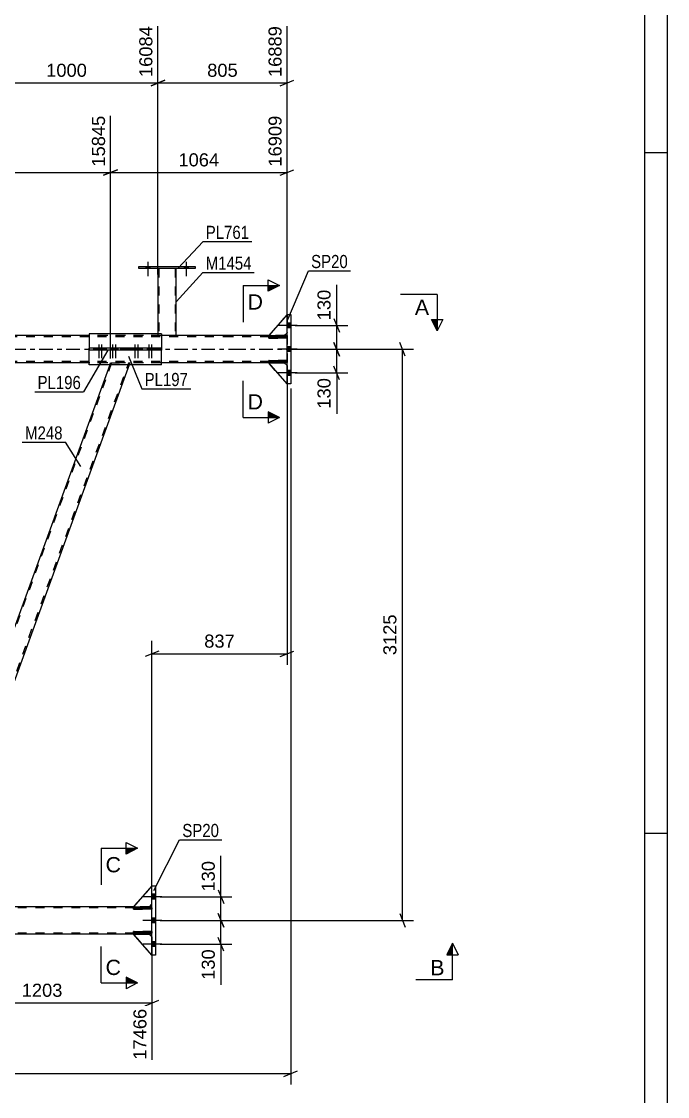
# Model space of a CAD drawing. Header units: millimetres. Extents: x -109 to 732, y -404 to 190.
# Drawn here: x 590.4 to 731.9, y -163.5 to 71.7 of the extents above; entities that cross this region are included whole.
import ezdxf

# ---------------------------------------------------------------- set-up
doc = ezdxf.new("R2010")
doc.units = ezdxf.units.MM
doc.linetypes.add('DXK_LINE_DOT2', pattern=[3.9198, 1.9599, -1.9599])
doc.linetypes.add('DXK_LINE_DOT3', pattern=[5.9187, 2.979, -0.9799, 0.9799, -0.9799])
doc.styles.add('Arial', font='ARIAL.TTF', dxfattribs={"height": 0.2})
doc.styles.add('Arial Narrow', font='ARIALN.TTF', dxfattribs={"height": 0.2})

# ---------------------------------------------------------------- blocks, each defined once
blk = doc.blocks.new('Unknown-717262461-1115')
at = {"color": 5, "linetype": 'Continuous'}
for p, q in [((731.85, -404.01), (731.85, 189.99)), ((726.85, -399.01), (726.85, 184.99)), ((731.85, 42.99), (726.85, 42.99)), ((731.85, -106.01), (726.85, -106.01))]:
    blk.add_line(p, q, dxfattribs=at)
blk = doc.blocks.new('Bolt-717262461-4788 - 4623')
at = {"linetype": 'Continuous'}
for points in [[(619.72, -120.32), (619.72, -119.28), (618.92, -119.28), (618.92, -120.32)], [(619.72, -120.32), (619.72, -119.28), (618.92, -119.28), (618.92, -120.32)], [(619.72, -120.32), (619.72, -119.28), (618.92, -119.28), (618.92, -120.32)], [(619.72, -125.52), (619.72, -124.48), (618.92, -124.48), (618.92, -125.52)], [(619.72, -125.52), (619.72, -124.48), (618.92, -124.48), (618.92, -125.52)], [(619.72, -130.72), (619.72, -129.68), (618.92, -129.68), (618.92, -130.72)], [(619.72, -130.72), (619.72, -129.68), (618.92, -129.68), (618.92, -130.72)], [(619.72, -130.72), (619.72, -129.68), (618.92, -129.68), (618.92, -130.72)]]:
    blk.add_hatch(color=1, dxfattribs=at).paths.add_polyline_path(points)
at = {"color": 1, "linetype": 'Continuous'}
for p, q in [((621.12, -119.8), (616.92, -119.8)), ((621.12, -119.8), (616.92, -119.8)), ((621.12, -119.8), (616.92, -119.8)), ((619.72, -119.28), (618.92, -119.28)), ((619.72, -119.28), (618.92, -119.28)), ((619.72, -119.28), (618.92, -119.28)), ((619.72, -120.32), (618.92, -120.32)), ((619.72, -120.32), (618.92, -120.32)), ((619.72, -120.32), (618.92, -120.32)), ((619.72, -124.48), (618.92, -124.48)), ((619.72, -124.48), (618.92, -124.48)), ((621.12, -125), (616.92, -125)), ((621.12, -125), (616.92, -125)), ((619.72, -125.52), (618.92, -125.52)), ((619.72, -125.52), (618.92, -125.52)), ((621.12, -130.2), (616.92, -130.2)), ((621.12, -130.2), (616.92, -130.2)), ((621.12, -130.2), (616.92, -130.2)), ((619.72, -129.68), (618.92, -129.68)), ((619.72, -129.68), (618.92, -129.68)), ((619.72, -129.68), (618.92, -129.68)), ((619.72, -130.72), (618.92, -130.72)), ((619.72, -130.72), (618.92, -130.72)), ((619.72, -130.72), (618.92, -130.72))]:
    blk.add_line(p, q, dxfattribs=at)
blk = doc.blocks.new('Part-717262461-4664 - 4623')
at = {"color": 2, "linetype": 'Continuous'}
for p, q in [((620.99, 3.4), (605.14, 3.4)), ((605.14, 3.4), (605.14, 0.24)), ((620.99, 3.4), (620.99, 0.24)), ((605.14, -3.4), (605.14, -0.24)), ((620.99, -3.4), (620.99, -0.24)), ((620.99, -3.4), (605.14, -3.4))]:
    blk.add_line(p, q, dxfattribs=at)
at = {"color": 7, "linetype": 'DXK_LINE_DOT2'}
for p, q in [((605.14, 0.24), (605.14, -0.24)), ((620.99, 0.24), (620.99, -0.24))]:
    blk.add_line(p, q, dxfattribs=at)
blk = doc.blocks.new('Part-717262461-4760 - 4623')
at = {"color": 7, "linetype": 'DXK_LINE_DOT2'}
for p, q in [((636.42, 2.68), (-23.14, 2.68)), ((636.42, 3), (9.2, 3)), ((620.99, 3), (605.14, 3)), ((648.52, 3), (636.52, 3)), ((648.52, 2.68), (636.52, 2.68)), ((647.92, 3), (644.52, 3)), ((648.52, 3), (648.52, -3)), ((636.42, -2.68), (-23.14, -2.68)), ((636.42, -3), (9.2, -3)), ((620.99, -3), (605.14, -3)), ((648.52, -2.68), (636.52, -2.68)), ((647.92, -3), (636.52, -3)), ((647.92, -3), (644.52, -3))]:
    blk.add_line(p, q, dxfattribs=at)
at = {"color": 2, "linetype": 'Continuous'}
for p, q in [((605.14, 3), (535.86, 3)), ((636.42, 3), (620.99, 3)), ((644.52, 3), (636.52, 3)), ((648.52, 3), (647.92, 3)), ((605.14, -3), (535.86, -3)), ((636.42, -3), (620.99, -3)), ((644.52, -3), (636.52, -3)), ((648.52, -3), (647.92, -3))]:
    blk.add_line(p, q, dxfattribs=at)
at = {"color": 7, "linetype": 'DXK_LINE_DOT3'}
for p, q in [((-33.14, 0), (636.42, 0)), ((636.52, 0), (658.52, 0))]:
    blk.add_line(p, q, dxfattribs=at)
blk = doc.blocks.new('Part-717262461-4765 - 4623')
at = {"color": 7, "linetype": 'DXK_LINE_DOT2'}
for p, q in [((618.92, -122.24), (-44.3, -122.24)), ((618.92, -122), (-36.3, -122)), ((618.32, -122), (614.92, -122)), ((618.92, -128), (618.92, -122)), ((618.92, -127.76), (-44.3, -127.76)), ((618.92, -128), (-36.3, -128)), ((618.32, -128), (614.92, -128))]:
    blk.add_line(p, q, dxfattribs=at)
at = {"color": 2, "linetype": 'Continuous'}
for p, q in [((614.92, -122), (575.5, -122)), ((618.92, -122), (618.32, -122)), ((614.92, -128), (575.5, -128)), ((618.92, -128), (618.32, -128))]:
    blk.add_line(p, q, dxfattribs=at)
blk = doc.blocks.new('Bolt-717262461-5097 - 4623')
at = {"linetype": 'Continuous'}
for points in [[(607.66, 0.24), (606.94, 0.24), (606.94, -0.24), (607.66, -0.24)], [(608.27, 0.24), (607.55, 0.24), (607.55, -0.24), (608.27, -0.24)], [(610.68, 0.24), (609.96, 0.24), (609.96, -0.24), (610.68, -0.24)], [(611.28, 0.24), (610.56, 0.24), (610.56, -0.24), (611.28, -0.24)]]:
    blk.add_hatch(color=1, dxfattribs=at).paths.add_polyline_path(points)
at = {"color": 1, "linetype": 'Continuous'}
for p, q in [((606.94, 0.24), (606.94, -0.24)), ((607.3, 1.04), (607.3, -1.96)), ((607.55, 0.24), (607.55, -0.24)), ((607.66, 0.24), (607.66, -0.24)), ((607.91, 1.04), (607.91, -1.96)), ((608.27, 0.24), (608.27, -0.24)), ((609.96, 0.24), (609.96, -0.24)), ((610.32, 1.04), (610.32, -1.96)), ((610.56, 0.24), (610.56, -0.24)), ((610.68, 0.24), (610.68, -0.24)), ((610.92, 1.04), (610.92, -1.96)), ((611.28, 0.24), (611.28, -0.24))]:
    blk.add_line(p, q, dxfattribs=at)
blk = doc.blocks.new('Part-717262461-4720 - 4623')
at = {"color": 2, "linetype": 'Continuous'}
for p, q in [((620.22, 17.64), (620.22, 3.4)), ((624.22, 3), (624.22, 17.64))]:
    blk.add_line(p, q, dxfattribs=at)
at = {"color": 7, "linetype": 'DXK_LINE_DOT2'}
for p, q in [((620.22, 17.64), (620.22, 17.64)), ((620.22, 17.64), (620.22, 17.64)), ((620.22, 17.64), (620.22, 17.64)), ((620.25, 17.64), (620.22, 17.64)), ((620.22, 17.64), (620.25, 17.64)), ((620.36, 17.64), (620.25, 17.64)), ((620.25, 17.64), (620.36, 17.64)), ((620.51, 17.64), (620.36, 17.64)), ((620.36, 17.64), (620.51, 17.64)), ((620.46, 17.64), (620.46, 17.64)), ((620.46, 17.64), (620.46, 3)), ((620.47, 17.64), (620.46, 17.64)), ((620.46, 17.64), (620.47, 17.64)), ((620.53, 17.64), (620.47, 17.64)), ((620.47, 17.64), (620.53, 17.64)), ((623.92, 17.64), (620.51, 17.64)), ((623.92, 17.64), (620.51, 17.64)), ((623.83, 17.64), (620.53, 17.64)), ((620.53, 17.64), (620.6, 17.64)), ((623.91, 17.64), (620.6, 17.64)), ((623.91, 17.64), (623.83, 17.64)), ((623.96, 17.64), (623.91, 17.64)), ((623.91, 17.64), (623.96, 17.64)), ((623.92, 17.64), (624.07, 17.64)), ((624.07, 17.64), (623.92, 17.64)), ((623.98, 17.64), (623.96, 17.64)), ((623.96, 17.64), (623.98, 17.64)), ((623.98, 17.64), (623.98, 17.64)), ((623.98, 17.64), (623.98, 3)), ((624.07, 17.64), (624.18, 17.64)), ((624.18, 17.64), (624.07, 17.64)), ((624.18, 17.64), (624.22, 17.64)), ((624.22, 17.64), (624.18, 17.64)), ((624.22, 17.64), (624.22, 17.64)), ((624.22, 17.64), (624.22, 17.64)), ((624.22, 17.64), (624.22, 17.64)), ((620.22, 3.4), (620.22, 3)), ((620.25, 3), (620.22, 3)), ((620.22, 3), (620.25, 3)), ((620.36, 3), (620.25, 3)), ((620.25, 3), (620.36, 3)), ((620.51, 3), (620.36, 3)), ((620.36, 3), (620.51, 3)), ((620.47, 3), (620.46, 3)), ((620.46, 3), (620.47, 3)), ((620.53, 3), (620.47, 3)), ((620.47, 3), (620.53, 3)), ((623.92, 3), (620.51, 3)), ((623.92, 3), (620.51, 3)), ((623.83, 3), (620.53, 3)), ((620.53, 3), (620.6, 3)), ((623.91, 3), (620.6, 3)), ((623.91, 3), (623.83, 3)), ((623.96, 3), (623.91, 3)), ((623.91, 3), (623.96, 3)), ((623.92, 3), (624.07, 3)), ((624.07, 3), (623.92, 3)), ((623.98, 3), (623.96, 3)), ((623.96, 3), (623.98, 3)), ((624.07, 3), (624.18, 3)), ((624.18, 3), (624.07, 3)), ((624.18, 3), (624.22, 3)), ((624.22, 3), (624.18, 3)), ((624.22, 3), (624.22, 3)), ((624.22, 3), (624.22, 3)), ((624.22, 3), (624.22, 3))]:
    blk.add_line(p, q, dxfattribs=at)
blk = doc.blocks.new('Part-717262461-4725 - 4623')
at = {"color": 2, "linetype": 'Continuous'}
for p, q in [((616.02, 17.64), (616.02, 18.12)), ((616.02, 18.12), (628.42, 18.12)), ((628.42, 17.64), (616.02, 17.64)), ((628.42, 18.12), (628.42, 17.64))]:
    blk.add_line(p, q, dxfattribs=at)
blk = doc.blocks.new('Bolt-717262461-4772 - 4623')
at = {"linetype": 'Continuous'}
for points in [[(649.32, 4.68), (649.32, 5.72), (648.52, 5.72), (648.52, 4.68)], [(649.32, 4.68), (649.32, 5.72), (648.52, 5.72), (648.52, 4.68)], [(649.32, 4.68), (649.32, 5.72), (648.52, 5.72), (648.52, 4.68)], [(649.32, -0.52), (649.32, 0.52), (648.52, 0.52), (648.52, -0.52)], [(649.32, -0.52), (649.32, 0.52), (648.52, 0.52), (648.52, -0.52)], [(649.32, -5.72), (649.32, -4.68), (648.52, -4.68), (648.52, -5.72)], [(649.32, -5.72), (649.32, -4.68), (648.52, -4.68), (648.52, -5.72)], [(649.32, -5.72), (649.32, -4.68), (648.52, -4.68), (648.52, -5.72)]]:
    blk.add_hatch(color=1, dxfattribs=at).paths.add_polyline_path(points)
at = {"color": 1, "linetype": 'Continuous'}
for p, q in [((650.72, 5.2), (646.52, 5.2)), ((650.72, 5.2), (646.52, 5.2)), ((650.72, 5.2), (646.52, 5.2)), ((649.32, 5.72), (648.52, 5.72)), ((649.32, 5.72), (648.52, 5.72)), ((649.32, 5.72), (648.52, 5.72)), ((649.32, 4.68), (648.52, 4.68)), ((649.32, 4.68), (648.52, 4.68)), ((649.32, 4.68), (648.52, 4.68)), ((650.72, 0), (646.52, 0)), ((650.72, 0), (646.52, 0)), ((649.32, 0.52), (648.52, 0.52)), ((649.32, 0.52), (648.52, 0.52)), ((649.32, -0.52), (648.52, -0.52)), ((649.32, -0.52), (648.52, -0.52)), ((649.32, -4.68), (648.52, -4.68)), ((649.32, -4.68), (648.52, -4.68)), ((649.32, -4.68), (648.52, -4.68)), ((650.72, -5.2), (646.52, -5.2)), ((650.72, -5.2), (646.52, -5.2)), ((650.72, -5.2), (646.52, -5.2)), ((649.32, -5.72), (648.52, -5.72)), ((649.32, -5.72), (648.52, -5.72)), ((649.32, -5.72), (648.52, -5.72))]:
    blk.add_line(p, q, dxfattribs=at)
blk = doc.blocks.new('Bolt-717262461-4830 - 4623')
at = {"linetype": 'Continuous'}
for points in [[(617.58, 17.64), (618.46, 17.64), (618.46, 18.12), (617.58, 18.12)], [(625.98, 17.64), (626.86, 17.64), (626.86, 18.12), (625.98, 18.12)]]:
    blk.add_hatch(color=1, dxfattribs=at).paths.add_polyline_path(points)
at = {"color": 1, "linetype": 'Continuous'}
for p, q in [((618.02, 19.12), (618.02, 16)), ((626.42, 19.12), (626.42, 16)), ((617.58, 18.12), (617.58, 17.64)), ((618.46, 18.12), (618.46, 17.64)), ((625.98, 18.12), (625.98, 17.64)), ((626.86, 18.12), (626.86, 17.64))]:
    blk.add_line(p, q, dxfattribs=at)
blk = doc.blocks.new('Part-717262461-4966 - 4623')
at = {"color": 7, "linetype": 'DXK_LINE_DOT2'}
for p, q in [((610.1, -3), (566.79, -122)), ((570.53, -122), (613.85, -3)), ((609.7, -3.4), (609.85, -3)), ((609.85, -3), (614.1, -3)), ((614.1, -3), (613.96, -3.4)), ((567.7, -118.79), (566.53, -122)), ((570.79, -122), (566.53, -122)), ((570.93, -121.6), (570.79, -122))]:
    blk.add_line(p, q, dxfattribs=at)
at = {"color": 2, "linetype": 'Continuous'}
for p, q in [((609.7, -3.4), (567.7, -118.79)), ((613.96, -3.4), (570.93, -121.6))]:
    blk.add_line(p, q, dxfattribs=at)
blk = doc.blocks.new('Part-717262461-5288 - 4623')
at = {"color": 7, "linetype": 'DXK_LINE_DOT2'}
for p, q in [((648.52, 7.6), (644.52, 3)), ((648.52, 3.6), (648.52, 7.6)), ((644.52, 3), (647.92, 3)), ((647.92, 3), (648.52, 3.6))]:
    blk.add_line(p, q, dxfattribs=at)
blk = doc.blocks.new('Part-717262461-4981 - 4623')
at = {"color": 2, "linetype": 'Continuous'}
for p, q in [((648.52, -7.6), (648.52, 7.6)), ((648.52, 7.6), (649.32, 7.6)), ((649.32, 7.6), (649.32, -7.6)), ((649.32, -7.6), (648.52, -7.6))]:
    blk.add_line(p, q, dxfattribs=at)
blk = doc.blocks.new('Bolt-717262461-5020 - 4623')
at = {"linetype": 'Continuous'}
for points in [[(617.58, 17.64), (618.46, 17.64), (618.46, 18.12), (617.58, 18.12)], [(625.98, 17.64), (626.86, 17.64), (626.86, 18.12), (625.98, 18.12)]]:
    blk.add_hatch(color=1, dxfattribs=at).paths.add_polyline_path(points)
at = {"color": 1, "linetype": 'Continuous'}
for p, q in [((618.02, 19.12), (618.02, 16)), ((626.42, 19.12), (626.42, 16)), ((617.58, 18.12), (617.58, 17.64)), ((618.46, 18.12), (618.46, 17.64)), ((625.98, 18.12), (625.98, 17.64)), ((626.86, 18.12), (626.86, 17.64))]:
    blk.add_line(p, q, dxfattribs=at)
blk = doc.blocks.new('Part-717262461-5330 - 4623')
at = {"color": 2, "linetype": 'Continuous'}
for p, q in [((644.52, -2.44), (648.52, -2.44)), ((644.52, -2.76), (644.52, -2.44)), ((648.52, -2.76), (644.52, -2.76)), ((648.52, -2.44), (648.52, -2.76))]:
    blk.add_line(p, q, dxfattribs=at)
at = {"color": 7, "linetype": 'DXK_LINE_DOT2'}
blk.add_line((647.92, -2.76), (647.92, -2.44), dxfattribs=at)
blk = doc.blocks.new('Part-717262461-5048 - 4623')
at = {"color": 2, "linetype": 'Continuous'}
for p, q in [((614.92, -128), (618.32, -128)), ((618.92, -132.6), (614.92, -128)), ((618.32, -128), (618.92, -128.6))]:
    blk.add_line(p, q, dxfattribs=at)
at = {"color": 7, "linetype": 'DXK_LINE_DOT2'}
blk.add_line((618.92, -132.6), (618.92, -128.6), dxfattribs=at)
blk = doc.blocks.new('Part-717262461-5050 - 4623')
at = {"color": 2, "linetype": 'Continuous'}
for p, q in [((618.92, -117.4), (614.92, -122)), ((614.92, -122), (618.32, -122)), ((618.32, -122), (618.92, -121.4))]:
    blk.add_line(p, q, dxfattribs=at)
at = {"color": 7, "linetype": 'DXK_LINE_DOT2'}
blk.add_line((618.92, -121.4), (618.92, -117.4), dxfattribs=at)
blk = doc.blocks.new('Part-717262461-5051 - 4623')
at = {"color": 7, "linetype": 'DXK_LINE_DOT2'}
for p, q in [((618.92, -127.44), (614.92, -127.44)), ((614.92, -127.44), (614.92, -127.76)), ((614.92, -127.76), (618.92, -127.76)), ((618.32, -127.76), (618.32, -127.44)), ((618.92, -127.76), (618.92, -127.44))]:
    blk.add_line(p, q, dxfattribs=at)
blk = doc.blocks.new('Part-717262461-5057 - 4623')
at = {"color": 2, "linetype": 'Continuous'}
for p, q in [((618.92, -132.6), (618.92, -117.4)), ((618.92, -117.4), (619.72, -117.4)), ((619.72, -117.4), (619.72, -132.6)), ((619.72, -132.6), (618.92, -132.6))]:
    blk.add_line(p, q, dxfattribs=at)
blk = doc.blocks.new('Part-717262461-5060 - 4623')
at = {"color": 7, "linetype": 'DXK_LINE_DOT2'}
for p, q in [((614.92, -128), (618.32, -128)), ((618.92, -132.6), (614.92, -128)), ((618.32, -128), (618.92, -128.6)), ((618.92, -128.6), (618.92, -132.6))]:
    blk.add_line(p, q, dxfattribs=at)
blk = doc.blocks.new('Part-717262461-5062 - 4623')
at = {"color": 7, "linetype": 'DXK_LINE_DOT2'}
for p, q in [((618.92, -122.24), (614.92, -122.24)), ((614.92, -122.24), (614.92, -122.56)), ((618.32, -122.56), (618.32, -122.24)), ((618.92, -122.56), (618.92, -122.24)), ((614.92, -122.56), (618.92, -122.56))]:
    blk.add_line(p, q, dxfattribs=at)
blk = doc.blocks.new('Part-717262461-5072 - 4623')
at = {"color": 7, "linetype": 'DXK_LINE_DOT2'}
for p, q in [((618.92, -117.4), (614.92, -122)), ((618.92, -121.4), (618.92, -117.4)), ((614.92, -122), (618.32, -122)), ((618.32, -122), (618.92, -121.4))]:
    blk.add_line(p, q, dxfattribs=at)
blk = doc.blocks.new('Part-717262461-5073 - 4623')
at = {"color": 2, "linetype": 'Continuous'}
for p, q in [((614.92, -127.44), (618.92, -127.44)), ((614.92, -127.76), (614.92, -127.44)), ((618.92, -127.76), (614.92, -127.76)), ((618.92, -127.44), (618.92, -127.76))]:
    blk.add_line(p, q, dxfattribs=at)
at = {"color": 7, "linetype": 'DXK_LINE_DOT2'}
blk.add_line((618.32, -127.76), (618.32, -127.44), dxfattribs=at)
blk = doc.blocks.new('Part-717262461-5074 - 4623')
at = {"color": 2, "linetype": 'Continuous'}
for p, q in [((614.92, -122.24), (618.92, -122.24)), ((614.92, -122.56), (614.92, -122.24)), ((618.92, -122.24), (618.92, -122.56)), ((618.92, -122.56), (614.92, -122.56))]:
    blk.add_line(p, q, dxfattribs=at)
at = {"color": 7, "linetype": 'DXK_LINE_DOT2'}
blk.add_line((618.32, -122.56), (618.32, -122.24), dxfattribs=at)
blk = doc.blocks.new('Bolt-717262461-5098 - 4623')
at = {"linetype": 'Continuous'}
for points in [[(615.57, 0.24), (614.85, 0.24), (614.85, -0.24), (615.57, -0.24)], [(616.17, 0.24), (615.45, 0.24), (615.45, -0.24), (616.17, -0.24)], [(618.59, 0.24), (617.87, 0.24), (617.87, -0.24), (618.59, -0.24)], [(619.19, 0.24), (618.47, 0.24), (618.47, -0.24), (619.19, -0.24)]]:
    blk.add_hatch(color=1, dxfattribs=at).paths.add_polyline_path(points)
at = {"color": 1, "linetype": 'Continuous'}
for p, q in [((614.85, 0.24), (614.85, -0.24)), ((615.21, 1.04), (615.21, -1.96)), ((615.45, 0.24), (615.45, -0.24)), ((615.57, 0.24), (615.57, -0.24)), ((615.81, 1.04), (615.81, -1.96)), ((616.17, 0.24), (616.17, -0.24)), ((617.87, 0.24), (617.87, -0.24)), ((618.23, 1.04), (618.23, -1.96)), ((618.47, 0.24), (618.47, -0.24)), ((618.59, 0.24), (618.59, -0.24)), ((618.83, 1.04), (618.83, -1.96)), ((619.19, 0.24), (619.19, -0.24))]:
    blk.add_line(p, q, dxfattribs=at)
blk = doc.blocks.new('Part-717262461-5212 - 4623')
at = {"color": 2, "linetype": 'Continuous'}
for p, q in [((620.99, 0.24), (605.14, 0.24)), ((605.14, -0.24), (605.14, 0.24)), ((611.55, -0.24), (611.55, 0.24)), ((614.58, -0.24), (614.58, 0.24)), ((620.99, -0.24), (620.99, 0.24)), ((620.99, -0.24), (605.14, -0.24))]:
    blk.add_line(p, q, dxfattribs=at)
blk = doc.blocks.new('Part-717262461-5287 - 4623')
at = {"color": 2, "linetype": 'Continuous'}
for p, q in [((648.52, 7.6), (644.52, 3)), ((644.52, 3), (647.92, 3)), ((647.92, 3), (648.52, 3.6))]:
    blk.add_line(p, q, dxfattribs=at)
at = {"color": 7, "linetype": 'DXK_LINE_DOT2'}
blk.add_line((648.52, 7.6), (648.52, 3.6), dxfattribs=at)
blk = doc.blocks.new('Part-717262461-5289 - 4623')
at = {"color": 2, "linetype": 'Continuous'}
for p, q in [((644.52, -3), (647.92, -3)), ((648.52, -7.6), (644.52, -3)), ((647.92, -3), (648.52, -3.6))]:
    blk.add_line(p, q, dxfattribs=at)
at = {"color": 7, "linetype": 'DXK_LINE_DOT2'}
blk.add_line((648.52, -7.6), (648.52, -3.6), dxfattribs=at)
blk = doc.blocks.new('Part-717262461-5290 - 4623')
at = {"color": 7, "linetype": 'DXK_LINE_DOT2'}
for p, q in [((644.52, -3), (647.92, -3)), ((648.52, -7.6), (644.52, -3)), ((647.92, -3), (648.52, -3.6)), ((648.52, -3.6), (648.52, -7.6))]:
    blk.add_line(p, q, dxfattribs=at)
blk = doc.blocks.new('Part-717262461-5329 - 4623')
at = {"color": 2, "linetype": 'Continuous'}
for p, q in [((644.52, 2.76), (648.52, 2.76)), ((644.52, 2.44), (644.52, 2.76)), ((648.52, 2.44), (644.52, 2.44)), ((648.52, 2.76), (648.52, 2.44))]:
    blk.add_line(p, q, dxfattribs=at)
at = {"color": 7, "linetype": 'DXK_LINE_DOT2'}
blk.add_line((647.92, 2.44), (647.92, 2.76), dxfattribs=at)
blk = doc.blocks.new('Part-717262461-5331 - 4623')
at = {"color": 7, "linetype": 'DXK_LINE_DOT2'}
for p, q in [((648.52, 2.76), (644.52, 2.76)), ((644.52, 2.76), (644.52, 2.44)), ((644.52, 2.44), (648.52, 2.44)), ((647.92, 2.44), (647.92, 2.76)), ((648.52, 2.44), (648.52, 2.76))]:
    blk.add_line(p, q, dxfattribs=at)
blk = doc.blocks.new('Part-717262461-5332 - 4623')
at = {"color": 7, "linetype": 'DXK_LINE_DOT2'}
for p, q in [((648.52, -2.44), (644.52, -2.44)), ((644.52, -2.44), (644.52, -2.76)), ((644.52, -2.76), (648.52, -2.76)), ((647.92, -2.76), (647.92, -2.44)), ((648.52, -2.76), (648.52, -2.44))]:
    blk.add_line(p, q, dxfattribs=at)
blk = doc.blocks.new('StraightDimension-717262461-6714 - 4623')
at = {"color": 7, "linetype": 'Continuous'}
for p, q in [((674.42, -1.5), (673.22, 1.5)), ((650.32, 0), (676.22, 0)), ((673.82, -125), (673.82, 0)), ((673.22, -123.5), (674.42, -126.5)), ((620.72, -125), (676.22, -125))]:
    blk.add_line(p, q, dxfattribs=at)
at = {"color": 0}
blk.add_wipeout([(673.07, -57.45), (668.87, -57.45), (668.87, -67.55), (673.07, -67.55)], dxfattribs=at)
at = {"color": 3, "style": 'Arial'}
blk.add_text('3125', height=2.865, rotation=90.0002, dxfattribs=at).set_placement((672.47, -66.95))
blk = doc.blocks.new('StraightDimension-717262461-5383 - 4623')
at = {"color": 7, "linetype": 'Continuous'}
for p, q in [((650.32, 0), (661.8, 0)), ((658.8, 1.5), (660, -1.5)), ((659.4, -5.2), (659.4, 0)), ((660, -6.7), (658.8, -3.7)), ((650.32, -5.2), (661.8, -5.2))]:
    blk.add_line(p, q, dxfattribs=at)
at = {"color": 0}
blk.add_wipeout([(658.65, -5.73), (654.45, -5.73), (654.45, -13.6), (658.65, -13.6)], dxfattribs=at)
at = {"color": 7, "linetype": 'Continuous'}
blk.add_line((659.4, -5.2), (659.4, -14.12), dxfattribs=at)
blk.add_line((659.4, -5.2), (659.4, -14.12), dxfattribs=at)
at = {"color": 3, "style": 'Arial'}
blk.add_text('130', height=2.865, rotation=90.0002, dxfattribs=at).set_placement((658.05, -13))
blk = doc.blocks.new('StraightDimension-717262461-6784 - 4623')
at = {"color": 7, "linetype": 'Continuous'}
for p, q in [((633.44, -123.5), (634.64, -126.5)), ((620.72, -125), (636.44, -125)), ((634.04, -130.2), (634.04, -125)), ((634.64, -131.7), (633.44, -128.7)), ((620.72, -130.2), (636.44, -130.2))]:
    blk.add_line(p, q, dxfattribs=at)
at = {"color": 0}
blk.add_wipeout([(633.29, -130.73), (629.09, -130.73), (629.09, -138.6), (633.29, -138.6)], dxfattribs=at)
at = {"color": 7, "linetype": 'Continuous'}
blk.add_line((634.04, -130.2), (634.04, -139.12), dxfattribs=at)
blk.add_line((634.04, -130.2), (634.04, -139.12), dxfattribs=at)
at = {"color": 3, "style": 'Arial'}
blk.add_text('130', height=2.865, rotation=90.0002, dxfattribs=at).set_placement((632.69, -138))
blk = doc.blocks.new('StraightDimension-717262461-6233 - 4623')
at = {"color": 7, "linetype": 'Continuous'}
for p, q in [((609.85, -2), (609.85, 51.08)), ((648.52, 4), (648.52, 51.08)), ((611.35, 39.26), (608.35, 38.06)), ((609.85, 38.66), (648.52, 38.66)), ((647.02, 38.06), (650.02, 39.26))]:
    blk.add_line(p, q, dxfattribs=at)
at = {"color": 0, "linetype": 'Continuous'}
blk.add_wipeout([(647.92, 51.68), (643.72, 51.68), (643.72, 39.36), (647.92, 39.36)], dxfattribs=at)
at = {"color": 0}
blk.add_wipeout([(634.23, 39.41), (634.23, 43.61), (624.13, 43.61), (624.13, 39.41)], dxfattribs=at)
at = {"color": 3, "linetype": 'Continuous', "style": 'Arial'}
blk.add_text('16909', height=2.865, rotation=90.0002, dxfattribs=at).set_placement((647.32, 39.96))
at = {"color": 3, "style": 'Arial'}
blk.add_text('1064', height=2.865, dxfattribs=at).set_placement((624.73, 40.01))
blk = doc.blocks.new('StraightDimension-717262461-18214 - 4623')
at = {"color": 7, "linetype": 'Continuous'}
for p, q in [((580.22, 16.33), (580.22, 70.68)), ((620.22, 16.33), (620.22, 70.68)), ((581.72, 58.86), (578.72, 57.66)), ((618.72, 57.66), (621.72, 58.86)), ((580.22, 58.26), (620.22, 58.26))]:
    blk.add_line(p, q, dxfattribs=at)
at = {"color": 0, "linetype": 'Continuous'}
blk.add_wipeout([(619.62, 71.28), (615.42, 71.28), (615.42, 58.96), (619.62, 58.96)], dxfattribs=at)
at = {"color": 0}
blk.add_wipeout([(605.26, 59.01), (605.26, 63.21), (595.17, 63.21), (595.17, 59.01)], dxfattribs=at)
at = {"color": 3, "linetype": 'Continuous', "style": 'Arial'}
blk.add_text('16084', height=2.865, rotation=90.0002, dxfattribs=at).set_placement((619.02, 59.56))
at = {"color": 3, "style": 'Arial'}
blk.add_text('1000', height=2.865, dxfattribs=at).set_placement((595.77, 59.61))
blk = doc.blocks.new('StraightDimension-717262461-6108 - 4623')
at = {"color": 7, "linetype": 'Continuous'}
for p, q in [((567.23, -4.5), (566.03, -1.5)), ((598.93, -3), (563.78, -3)), ((566.63, -122), (566.63, -3)), ((566.93, -122), (563.78, -122)), ((566.03, -120.5), (567.23, -123.5))]:
    blk.add_line(p, q, dxfattribs=at)
at = {"color": 0}
blk.add_wipeout([(565.88, -57.45), (561.68, -57.45), (561.68, -67.55), (565.88, -67.55)], dxfattribs=at)
at = {"color": 3, "style": 'Arial'}
blk.add_text('2975', height=2.865, rotation=90.0002, dxfattribs=at).set_placement((565.28, -66.95))
blk = doc.blocks.new('StraightDimension-717262461-18213 - 4623')
at = {"color": 7, "linetype": 'Continuous'}
for p, q in [((620.22, 16.33), (620.22, 70.68)), ((648.52, 4), (648.52, 70.68)), ((621.72, 58.86), (618.72, 57.66)), ((647.02, 57.66), (650.02, 58.86)), ((620.22, 58.26), (648.52, 58.26))]:
    blk.add_line(p, q, dxfattribs=at)
at = {"color": 0, "linetype": 'Continuous'}
blk.add_wipeout([(647.92, 71.28), (643.72, 71.28), (643.72, 58.96), (647.92, 58.96)], dxfattribs=at)
at = {"color": 0}
blk.add_wipeout([(638.3, 59.01), (638.3, 63.21), (630.43, 63.21), (630.43, 59.01)], dxfattribs=at)
at = {"color": 3, "linetype": 'Continuous', "style": 'Arial'}
blk.add_text('16889', height=2.865, rotation=90.0002, dxfattribs=at).set_placement((647.32, 59.56))
at = {"color": 3, "style": 'Arial'}
blk.add_text('805', height=2.865, dxfattribs=at).set_placement((631.03, 59.61))
blk = doc.blocks.new('StraightDimension-717262461-5391 - 4623')
at = {"color": 7, "linetype": 'Continuous'}
for p, q in [((650.32, 5.2), (661.8, 5.2)), ((658.8, 6.7), (660, 3.7)), ((659.4, 0), (659.4, 5.2)), ((650.32, 0), (661.8, 0)), ((660, -1.5), (658.8, 1.5))]:
    blk.add_line(p, q, dxfattribs=at)
at = {"color": 0}
blk.add_wipeout([(658.65, 13.6), (654.45, 13.6), (654.45, 5.72), (658.65, 5.72)], dxfattribs=at)
at = {"color": 7, "linetype": 'Continuous'}
blk.add_line((659.4, 5.2), (659.4, 14.12), dxfattribs=at)
blk.add_line((659.4, 5.2), (659.4, 14.12), dxfattribs=at)
at = {"color": 3, "style": 'Arial'}
blk.add_text('130', height=2.865, rotation=90.0002, dxfattribs=at).set_placement((658.05, 6.33))
blk = doc.blocks.new('StraightDimension-717262461-5607 - 4623')
at = {"color": 7, "linetype": 'Continuous'}
for p, q in [((570.79, -123), (570.79, -155.47)), ((618.92, -129), (618.92, -155.47)), ((572.29, -142.46), (569.29, -143.66)), ((570.79, -143.06), (618.92, -143.06)), ((617.42, -143.66), (620.42, -142.46))]:
    blk.add_line(p, q, dxfattribs=at)
at = {"color": 0}
blk.add_wipeout([(599.9, -142.31), (599.9, -138.11), (589.81, -138.11), (589.81, -142.31)], dxfattribs=at)
at = {"color": 0, "linetype": 'Continuous'}
blk.add_wipeout([(618.32, -143.76), (614.12, -143.76), (614.12, -156.07), (618.32, -156.07)], dxfattribs=at)
at = {"color": 3, "style": 'Arial'}
blk.add_text('1203', height=2.865, dxfattribs=at).set_placement((590.41, -141.71))
at = {"color": 3, "linetype": 'Continuous', "style": 'Arial'}
blk.add_text('17466', height=2.865, rotation=90.0002, dxfattribs=at).set_placement((617.72, -155.47))
blk = doc.blocks.new('StraightDimension-717262461-5992 - 4623')
at = {"color": 7, "linetype": 'Continuous'}
for p, q in [((648.52, -4), (648.52, -69.06)), ((618.92, -121), (618.92, -63.81)), ((620.42, -66.06), (617.42, -67.26)), ((618.92, -66.66), (648.52, -66.66)), ((647.02, -67.26), (650.02, -66.06))]:
    blk.add_line(p, q, dxfattribs=at)
at = {"color": 0}
blk.add_wipeout([(637.66, -65.91), (637.66, -61.71), (629.78, -61.71), (629.78, -65.91)], dxfattribs=at)
at = {"color": 3, "style": 'Arial'}
blk.add_text('837', height=2.865, dxfattribs=at).set_placement((630.38, -65.31))
blk = doc.blocks.new('StraightDimension-717262461-6774 - 4623')
at = {"color": 7, "linetype": 'Continuous'}
for p, q in [((620.72, -119.8), (636.44, -119.8)), ((633.44, -118.3), (634.64, -121.3)), ((634.04, -125), (634.04, -119.8)), ((634.64, -126.5), (633.44, -123.5)), ((620.72, -125), (636.44, -125))]:
    blk.add_line(p, q, dxfattribs=at)
at = {"color": 0}
blk.add_wipeout([(633.29, -111.4), (629.09, -111.4), (629.09, -119.28), (633.29, -119.28)], dxfattribs=at)
at = {"color": 7, "linetype": 'Continuous'}
blk.add_line((634.04, -119.8), (634.04, -110.88), dxfattribs=at)
blk.add_line((634.04, -119.8), (634.04, -110.88), dxfattribs=at)
at = {"color": 3, "style": 'Arial'}
blk.add_text('130', height=2.865, rotation=90.0002, dxfattribs=at).set_placement((632.69, -118.68))
blk = doc.blocks.new('StraightDimension-717262461-6250 - 4623')
at = {"color": 7, "linetype": 'Continuous'}
for p, q in [((530.98, -2), (530.98, 55.58)), ((609.85, -2), (609.85, 51.08)), ((532.48, 39.26), (529.48, 38.06)), ((530.98, 38.66), (609.85, 38.66)), ((608.35, 38.06), (611.35, 39.26))]:
    blk.add_line(p, q, dxfattribs=at)
at = {"color": 0, "linetype": 'Continuous'}
blk.add_wipeout([(609.25, 51.68), (605.05, 51.68), (605.05, 39.36), (609.25, 39.36)], dxfattribs=at)
at = {"color": 0}
blk.add_wipeout([(575.46, 39.41), (575.46, 43.61), (565.37, 43.61), (565.37, 39.41)], dxfattribs=at)
at = {"color": 3, "linetype": 'Continuous', "style": 'Arial'}
blk.add_text('15845', height=2.865, rotation=90.0002, dxfattribs=at).set_placement((608.65, 39.96))
at = {"color": 3, "style": 'Arial'}
blk.add_text('1972', height=2.865, dxfattribs=at).set_placement((565.97, 40.01))
blk = doc.blocks.new('StraightDimension-717262461-6647 - 4623')
at = {"color": 7, "linetype": 'Continuous'}
for p, q in [((649.32, -8.6), (649.32, -160.92)), ((-57.2, -158.52), (649.32, -158.52)), ((647.82, -159.12), (650.82, -157.92))]:
    blk.add_line(p, q, dxfattribs=at)
blk = doc.blocks.new('SectionMark-717262461-6802 - 4623')
at = {"color": 6, "linetype": 'Continuous'}
for p in [(681.37, 12), (682.62, 6.5)]:
    blk.add_line(p, (681.37, 4), dxfattribs=at)
at = {"color": 0, "linetype": 'Continuous'}
blk.add_wipeout([(679.62, 7.5), (679.62, 11), (676.51, 11), (676.51, 7.5)], dxfattribs=at)
at = {"linetype": 'Continuous'}
blk.add_hatch(color=6, dxfattribs=at).paths.add_polyline_path([(680.12, 6.5), (681.37, 6.5), (681.37, 4)])
at = {"color": 6, "linetype": 'Continuous'}
for p, q in [((681.37, 12), (673.37, 12)), ((680.12, 6.5), (682.62, 6.5)), ((681.37, 4), (680.12, 6.5))]:
    blk.add_line(p, q, dxfattribs=at)
at = {"color": 3, "linetype": 'Continuous', "style": 'Arial'}
blk.add_text('A', height=3.34, dxfattribs=at).set_placement((676.51, 7.5))
blk = doc.blocks.new('Mark-717262461-4660 - 4623')
at = {"color": 0}
blk.add_wipeout([(626.83, -8.06), (626.83, -5.06), (617.32, -5.06), (617.32, -8.06)], dxfattribs=at)
blk.add_wipeout([(626.83, -8.06), (626.83, -5.06), (617.32, -5.06), (617.32, -8.06)], dxfattribs=at)
at = {"color": 30, "linetype": 'Continuous'}
for p, q in [((613.81, -1.5), (616.72, -8.66)), ((616.72, -8.66), (627.43, -8.66))]:
    blk.add_line(p, q, dxfattribs=at)
at = {"color": 3, "style": 'Arial Narrow'}
blk.add_text('PL197', height=2.863, dxfattribs=at).set_placement((617.32, -8.06))
blk = doc.blocks.new('Mark-717262461-4716 - 4623')
at = {"color": 0}
blk.add_wipeout([(640.75, 17.41), (640.75, 20.41), (630.7, 20.41), (630.7, 17.41)], dxfattribs=at)
blk.add_wipeout([(640.75, 17.41), (640.75, 20.41), (630.7, 20.41), (630.7, 17.41)], dxfattribs=at)
at = {"color": 30, "linetype": 'Continuous'}
for p, q in [((624.22, 10.35), (630.1, 16.81)), ((630.1, 16.81), (641.35, 16.81))]:
    blk.add_line(p, q, dxfattribs=at)
at = {"color": 3, "style": 'Arial Narrow'}
blk.add_text('M1454', height=2.863, dxfattribs=at).set_placement((630.7, 17.41))
blk = doc.blocks.new('Mark-717262461-4721 - 4623')
at = {"color": 0}
blk.add_wipeout([(640.22, 24.14), (640.22, 27.14), (630.71, 27.14), (630.71, 24.14)], dxfattribs=at)
blk.add_wipeout([(640.22, 24.14), (640.22, 27.14), (630.71, 27.14), (630.71, 24.14)], dxfattribs=at)
at = {"color": 30, "linetype": 'Continuous'}
for p, q in [((624.6, 17.64), (630.11, 23.54)), ((630.11, 23.54), (640.82, 23.54))]:
    blk.add_line(p, q, dxfattribs=at)
at = {"color": 3, "style": 'Arial Narrow'}
blk.add_text('PL761', height=2.863, dxfattribs=at).set_placement((630.71, 24.14))
blk = doc.blocks.new('Mark-717262461-4962 - 4623')
at = {"color": 0}
blk.add_wipeout([(599.36, -19.75), (599.36, -16.75), (591.13, -16.75), (591.13, -19.75)], dxfattribs=at)
blk.add_wipeout([(599.36, -19.75), (599.36, -16.75), (591.13, -16.75), (591.13, -19.75)], dxfattribs=at)
at = {"color": 30, "linetype": 'Continuous'}
for p in [(590.53, -20.35), (603.34, -25.65)]:
    blk.add_line(p, (599.96, -20.35), dxfattribs=at)
at = {"color": 3, "style": 'Arial Narrow'}
blk.add_text('M248', height=2.863, dxfattribs=at).set_placement((591.13, -19.75))
blk = doc.blocks.new('SectionMark-717262461-6800 - 4623')
at = {"color": 6, "linetype": 'Continuous'}
for p, q in [((684.75, -138), (684.75, -130)), ((684.75, -130), (686, -132.5))]:
    blk.add_line(p, q, dxfattribs=at)
at = {"color": 0, "linetype": 'Continuous'}
blk.add_wipeout([(683, -137), (683, -133.5), (679.89, -133.5), (679.89, -137)], dxfattribs=at)
at = {"linetype": 'Continuous'}
blk.add_hatch(color=6, dxfattribs=at).paths.add_polyline_path([(684.75, -132.5), (683.5, -132.5), (684.75, -130)])
at = {"color": 6, "linetype": 'Continuous'}
for p, q in [((684.75, -130), (683.5, -132.5)), ((683.5, -132.5), (686, -132.5)), ((684.75, -138), (676.75, -138))]:
    blk.add_line(p, q, dxfattribs=at)
at = {"color": 3, "linetype": 'Continuous', "style": 'Arial'}
blk.add_text('B', height=3.34, dxfattribs=at).set_placement((679.89, -137))
blk = doc.blocks.new('Mark-717262461-4977 - 4623')
at = {"color": 0}
blk.add_wipeout([(661.83, 17.76), (661.83, 20.76), (653.79, 20.76), (653.79, 17.76)], dxfattribs=at)
blk.add_wipeout([(661.83, 17.76), (661.83, 20.76), (653.79, 20.76), (653.79, 17.76)], dxfattribs=at)
at = {"color": 30, "linetype": 'Continuous'}
for p, q in [((648.69, 6.49), (653.19, 17.16)), ((653.19, 17.16), (662.43, 17.16))]:
    blk.add_line(p, q, dxfattribs=at)
at = {"color": 3, "style": 'Arial Narrow'}
blk.add_text('SP20', height=2.863, dxfattribs=at).set_placement((653.79, 17.76))
blk = doc.blocks.new('Mark-717262461-5053 - 4623')
at = {"color": 0}
blk.add_wipeout([(633.62, -106.75), (633.62, -103.75), (625.58, -103.75), (625.58, -106.75)], dxfattribs=at)
blk.add_wipeout([(633.62, -106.75), (633.62, -103.75), (625.58, -103.75), (625.58, -106.75)], dxfattribs=at)
at = {"color": 30, "linetype": 'Continuous'}
for p, q in [((619.37, -118.45), (624.98, -107.35)), ((624.98, -107.35), (634.22, -107.35))]:
    blk.add_line(p, q, dxfattribs=at)
at = {"color": 3, "style": 'Arial Narrow'}
blk.add_text('SP20', height=2.863, dxfattribs=at).set_placement((625.58, -106.75))
blk = doc.blocks.new('Mark-717262461-5208 - 4623')
at = {"color": 0}
blk.add_wipeout([(603.37, -8.72), (603.37, -5.72), (593.87, -5.72), (593.87, -8.72)], dxfattribs=at)
blk.add_wipeout([(603.37, -8.72), (603.37, -5.72), (593.87, -5.72), (593.87, -8.72)], dxfattribs=at)
at = {"color": 30, "linetype": 'Continuous'}
for p in [(609.29, -0.24), (593.27, -9.32)]:
    blk.add_line(p, (603.97, -9.32), dxfattribs=at)
at = {"color": 3, "style": 'Arial Narrow'}
blk.add_text('PL196', height=2.863, dxfattribs=at).set_placement((593.87, -8.72))
blk = doc.blocks.new('SectionMark-717262461-6804 - 4623')
at = {"color": 6, "linetype": 'Continuous'}
for p, q in [((644.37, 15.17), (646.87, 13.92)), ((638.87, 13.92), (646.87, 13.92)), ((638.87, -14.93), (646.87, -14.93)), ((646.87, -14.93), (644.37, -16.18))]:
    blk.add_line(p, q, dxfattribs=at)
at = {"color": 0, "linetype": 'Continuous'}
for points in [[(643.24, 8.67), (643.24, 12.17), (639.87, 12.17), (639.87, 8.67)], [(643.24, -13.18), (643.24, -9.68), (639.87, -9.68), (639.87, -13.18)]]:
    blk.add_wipeout(points, dxfattribs=at)
at = {"linetype": 'Continuous'}
for points in [[(644.37, 12.67), (644.37, 13.92), (646.87, 13.92)], [(644.37, -14.93), (644.37, -13.68), (646.87, -14.93)]]:
    blk.add_hatch(color=6, dxfattribs=at).paths.add_polyline_path(points)
at = {"color": 6, "linetype": 'Continuous'}
for p, q in [((644.37, 12.67), (644.37, 15.17)), ((638.87, 13.92), (638.87, 5.92)), ((646.87, 13.92), (644.37, 12.67)), ((638.87, -14.93), (638.87, -6.93)), ((646.87, -14.93), (644.37, -13.68)), ((644.37, -13.68), (644.37, -16.18))]:
    blk.add_line(p, q, dxfattribs=at)
at = {"color": 3, "linetype": 'Continuous', "style": 'Arial'}
for p in [(639.87, 8.67), (639.87, -13.18)]:
    blk.add_text('D', height=3.34, dxfattribs=at).set_placement(p)
blk = doc.blocks.new('SectionMark-717262461-6806 - 4623')
at = {"color": 6, "linetype": 'Continuous'}
for p, q in [((613.27, -107.97), (615.77, -109.22)), ((607.77, -109.22), (615.77, -109.22)), ((607.77, -138.69), (615.77, -138.69)), ((615.77, -138.69), (613.27, -139.94))]:
    blk.add_line(p, q, dxfattribs=at)
at = {"color": 0, "linetype": 'Continuous'}
for points in [[(612.14, -114.47), (612.14, -110.97), (608.77, -110.97), (608.77, -114.47)], [(612.14, -136.94), (612.14, -133.44), (608.77, -133.44), (608.77, -136.94)]]:
    blk.add_wipeout(points, dxfattribs=at)
at = {"linetype": 'Continuous'}
for points in [[(613.27, -110.47), (613.27, -109.22), (615.77, -109.22)], [(613.27, -138.69), (613.27, -137.44), (615.77, -138.69)]]:
    blk.add_hatch(color=6, dxfattribs=at).paths.add_polyline_path(points)
at = {"color": 6, "linetype": 'Continuous'}
for p, q in [((613.27, -110.47), (613.27, -107.97)), ((607.77, -109.22), (607.77, -117.22)), ((615.77, -109.22), (613.27, -110.47)), ((607.77, -138.69), (607.77, -130.69)), ((615.77, -138.69), (613.27, -137.44)), ((613.27, -137.44), (613.27, -139.94))]:
    blk.add_line(p, q, dxfattribs=at)
at = {"color": 3, "linetype": 'Continuous', "style": 'Arial'}
for p in [(608.77, -114.47), (608.77, -136.94)]:
    blk.add_text('C', height=3.34, dxfattribs=at).set_placement(p)

msp = doc.modelspace()

# ---------------------------------------------------------------- block references
for name in ['Unknown-717262461-1115', 'Bolt-717262461-4830 - 4623', 'Bolt-717262461-5020 - 4623', 'Part-717262461-4725 - 4623', 'Part-717262461-4720 - 4623', 'Part-717262461-5288 - 4623', 'Part-717262461-5287 - 4623', 'Part-717262461-4981 - 4623', 'Bolt-717262461-4772 - 4623', 'Part-717262461-4760 - 4623', 'Part-717262461-4664 - 4623', 'Part-717262461-5329 - 4623', 'Part-717262461-5331 - 4623', 'Part-717262461-5212 - 4623', 'Bolt-717262461-5097 - 4623', 'Bolt-717262461-5098 - 4623', 'Part-717262461-4966 - 4623', 'Part-717262461-5330 - 4623', 'Part-717262461-5332 - 4623', 'Part-717262461-5289 - 4623', 'Part-717262461-5290 - 4623', 'Part-717262461-5050 - 4623', 'Part-717262461-5072 - 4623', 'Part-717262461-5057 - 4623', 'Bolt-717262461-4788 - 4623', 'Part-717262461-4765 - 4623', 'Part-717262461-5062 - 4623', 'Part-717262461-5074 - 4623', 'Part-717262461-5051 - 4623', 'Part-717262461-5073 - 4623', 'Part-717262461-5048 - 4623', 'Part-717262461-5060 - 4623']:
    msp.add_blockref(name, (0, 0))

# ---------------------------------------------------------------- next in the draw order: block references
for name in ['StraightDimension-717262461-6714 - 4623', 'StraightDimension-717262461-6108 - 4623']:
    msp.add_blockref(name, (0, 0))

# ---------------------------------------------------------------- next in the draw order: block references
for name in ['StraightDimension-717262461-5383 - 4623', 'StraightDimension-717262461-6784 - 4623']:
    msp.add_blockref(name, (0, 0))

# ---------------------------------------------------------------- next in the draw order: block references
for name in ['StraightDimension-717262461-6233 - 4623', 'StraightDimension-717262461-5992 - 4623', 'StraightDimension-717262461-5607 - 4623']:
    msp.add_blockref(name, (0, 0))

# ---------------------------------------------------------------- next in the draw order: block references
for name in ['StraightDimension-717262461-18214 - 4623', 'StraightDimension-717262461-6774 - 4623']:
    msp.add_blockref(name, (0, 0))

# ---------------------------------------------------------------- next in the draw order: block references
for name in ['StraightDimension-717262461-18213 - 4623', 'StraightDimension-717262461-6250 - 4623', 'StraightDimension-717262461-6647 - 4623']:
    msp.add_blockref(name, (0, 0))

# ---------------------------------------------------------------- next in the draw order: block references
for name in ['StraightDimension-717262461-5391 - 4623', 'Mark-717262461-5208 - 4623', 'Mark-717262461-4660 - 4623', 'Mark-717262461-4962 - 4623', 'Mark-717262461-5053 - 4623', 'SectionMark-717262461-6800 - 4623']:
    msp.add_blockref(name, (0, 0))

# ---------------------------------------------------------------- next in the draw order: block references
for name in ['SectionMark-717262461-6802 - 4623', 'SectionMark-717262461-6806 - 4623']:
    msp.add_blockref(name, (0, 0))

# ---------------------------------------------------------------- next in the draw order: block references
for name in ['Mark-717262461-4716 - 4623', 'Mark-717262461-4977 - 4623']:
    msp.add_blockref(name, (0, 0))

# ---------------------------------------------------------------- next in the draw order: block references
for name in ['Mark-717262461-4721 - 4623', 'SectionMark-717262461-6804 - 4623']:
    msp.add_blockref(name, (0, 0))

doc.saveas('drawing.dxf')
